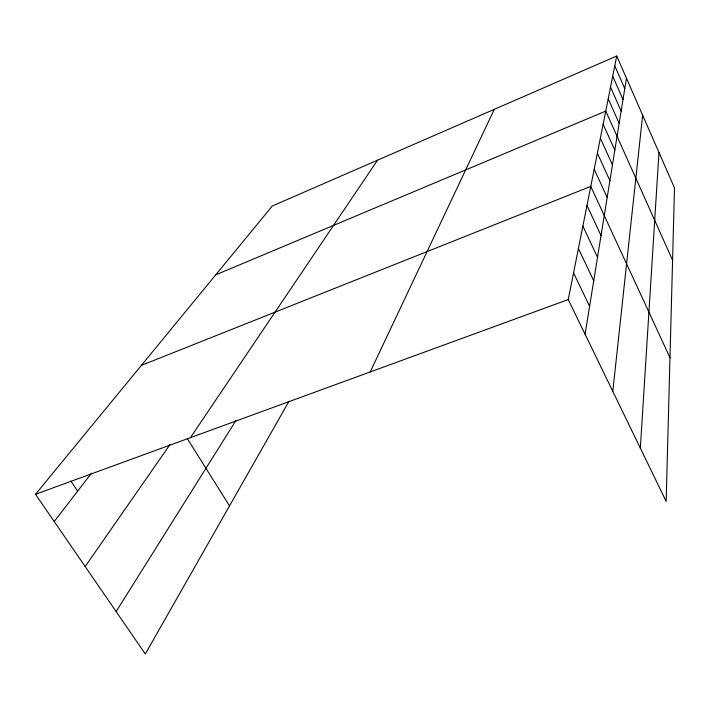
<?xml version="1.0" encoding="UTF-8"?>
<svg xmlns="http://www.w3.org/2000/svg" width="710" height="710" viewBox="0 0 710 710"><rect width="100%" height="100%" fill="white"/><g stroke="black" fill="none" stroke-linecap="round" stroke-linejoin="round"><path stroke-width="1.06" d="M640.34 448.161L658.978 152.49M612.792 391.379L642.648 115.206M585.084 334.268L626.451 78.233M616.724 56.01L674.5 187.928L666.158 501.375L568.257 299.558L616.724 56.01L272.267 206.024L35.5 494.293L145.302 653.99L288.979 401.319M370.203 371.951L494.293 109.331M116.129 611.55L235.96 420.48M190.413 437.671L377.507 160.194M85.173 566.536L169.965 444.62M54.217 521.522L91.51 473.171M215.733 274.859L605.763 111.097L672.574 260.224M141.379 365.384L590.773 186.393L669.983 357.689M35.5 494.293L568.257 299.558M70.902 481.087L77.656 491.134M187.325 438.629L229.516 505.884M573.556 272.897L589.602 306.338M578.41 248.509L593.729 280.778M582.875 226.108L597.527 257.277M586.984 205.465L601.024 235.614M594.199 169.202L607.183 197.495M597.385 153.191L609.908 180.651M600.358 138.228L612.446 164.906M603.145 124.232L614.833 150.165M608.213 98.761L619.164 123.327M610.529 87.135L621.144 111.071M612.712 76.174L623.016 99.507M614.771 65.817L624.782 88.572"/></g></svg>
